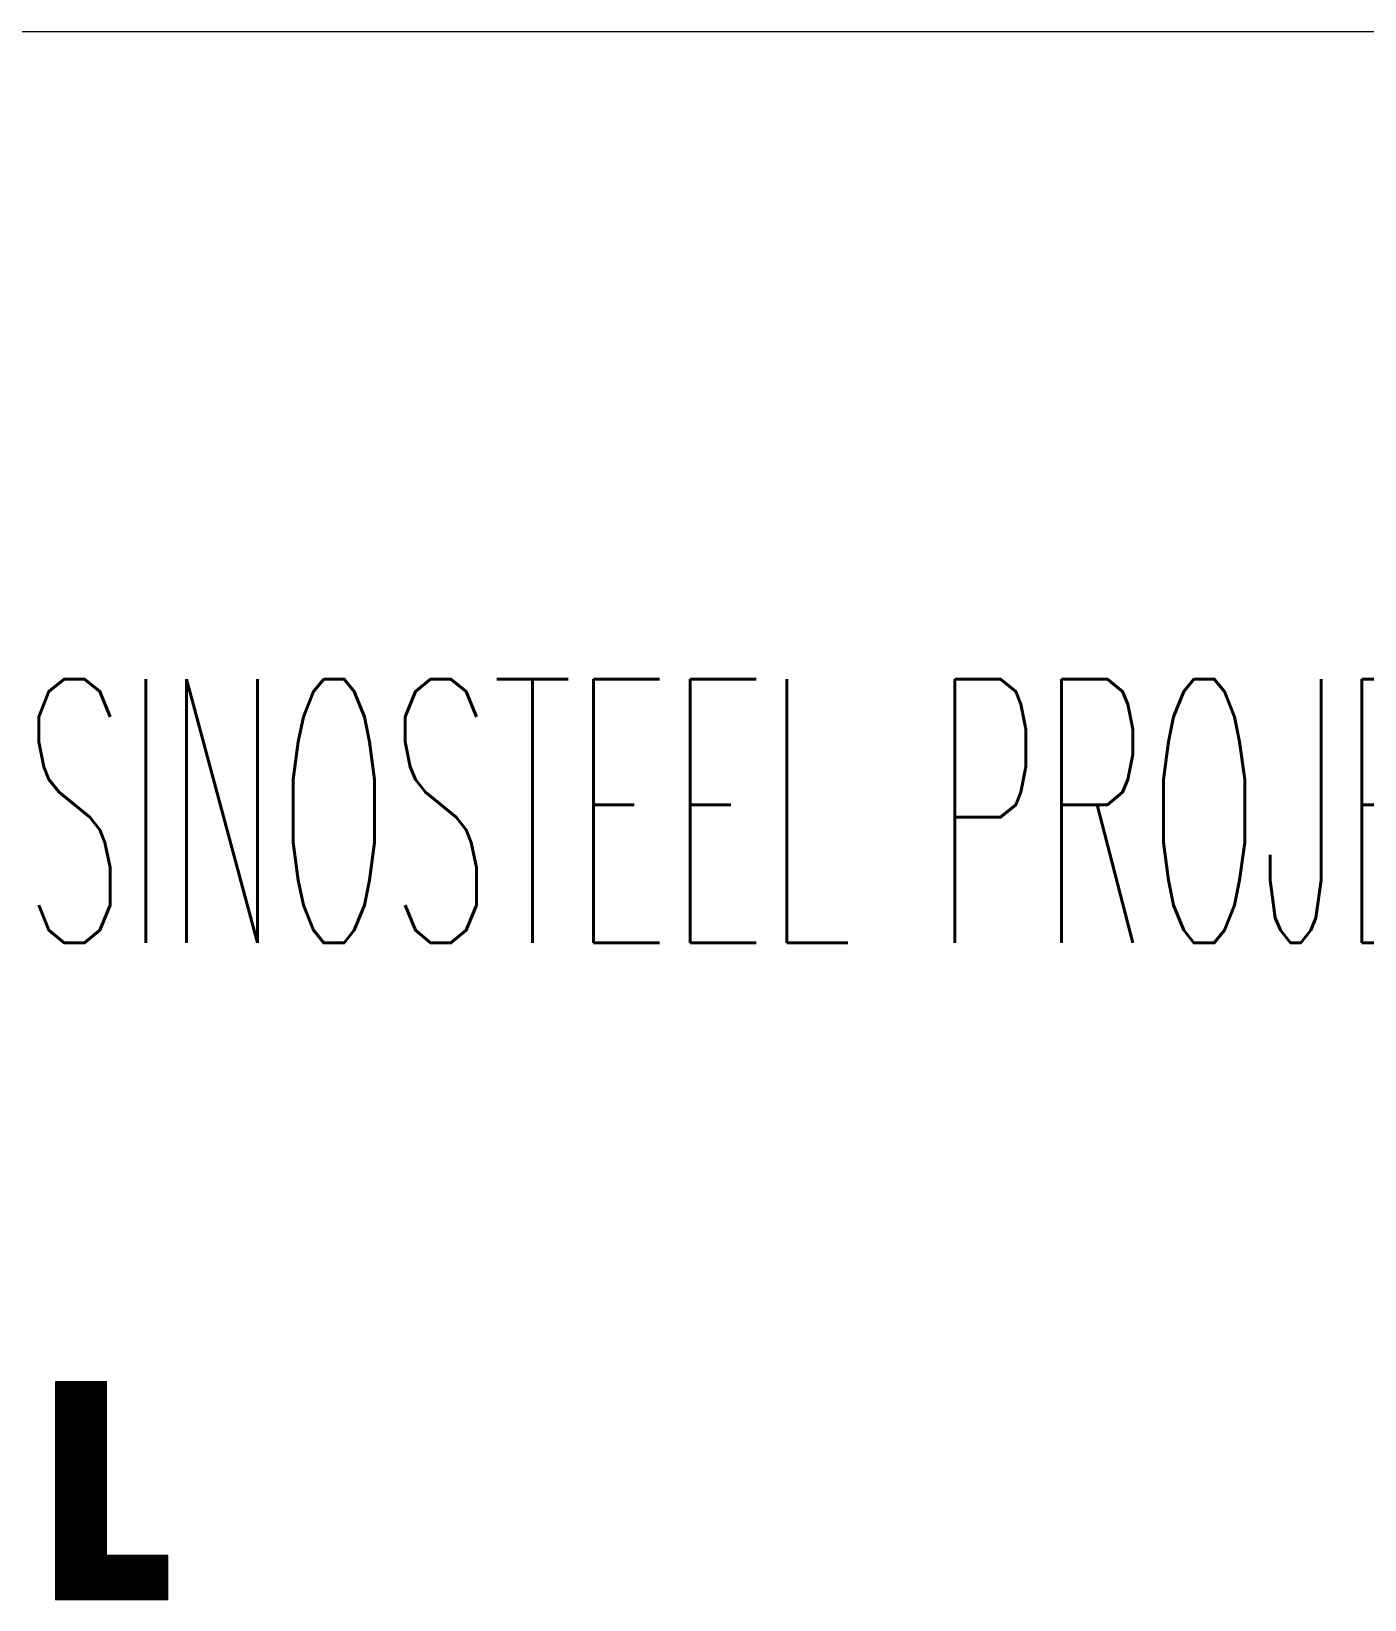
# Model space of a CAD drawing. Header units: millimetres. Extents: x 5 to 846, y 5 to 599.
# Drawn here: x 734.06 to 749.23, y 67.16 to 85 of the extents above; entities that cross this region are included whole.
import ezdxf

# ---------------------------------------------------------------- set-up
doc = ezdxf.new("R2010")
doc.units = ezdxf.units.MM
doc.linetypes.add('XKITLINE00', pattern=[0])
doc.layers.add('Outro tipo de objeto', color=7, linetype='Continuous', lineweight=0)
doc.styles.add('SIMPLEX', font='SIMPLEX_.TTF')

msp = doc.modelspace()

# ---------------------------------------------------------------- linework, layer by layer
at = {"layer": 'Outro tipo de objeto', "color": 5, "linetype": 'XKITLINE00', "lineweight": 0}
msp.add_line((30, 85), (836.004, 85), dxfattribs=at)
at = {"layer": 'Outro tipo de objeto', "color": 7, "linetype": 'XKITLINE00', "lineweight": 0}
for p, q in [((734.339, 69.642), (734.339, 67.164)), ((734.919, 69.642), (734.339, 69.642)), ((734.343, 67.164), (734.343, 69.642)), ((734.348, 67.164), (734.348, 69.642)), ((734.354, 67.164), (734.354, 69.642)), ((734.359, 67.164), (734.359, 69.642)), ((734.364, 67.164), (734.364, 69.642)), ((734.369, 67.164), (734.369, 69.642)), ((734.375, 67.164), (734.375, 69.642)), ((734.38, 67.164), (734.38, 69.642)), ((734.385, 67.164), (734.385, 69.642)), ((734.39, 67.164), (734.39, 69.642)), ((734.396, 67.164), (734.396, 69.642)), ((734.401, 67.164), (734.401, 69.642)), ((734.406, 67.164), (734.406, 69.642)), ((734.411, 67.164), (734.411, 69.642)), ((734.417, 67.164), (734.417, 69.642)), ((734.422, 67.164), (734.422, 69.642)), ((734.427, 67.164), (734.427, 69.642)), ((734.432, 67.164), (734.432, 69.642)), ((734.437, 67.164), (734.437, 69.642)), ((734.443, 67.164), (734.443, 69.642)), ((734.448, 67.164), (734.448, 69.642)), ((734.453, 67.164), (734.453, 69.642)), ((734.458, 67.164), (734.458, 69.642)), ((734.464, 67.164), (734.464, 69.642)), ((734.469, 67.164), (734.469, 69.642)), ((734.474, 67.164), (734.474, 69.642)), ((734.479, 67.164), (734.479, 69.642)), ((734.485, 67.164), (734.485, 69.642)), ((734.49, 67.164), (734.49, 69.642)), ((734.495, 67.164), (734.495, 69.642)), ((734.5, 67.164), (734.5, 69.642)), ((734.506, 67.164), (734.506, 69.642)), ((734.511, 67.164), (734.511, 69.642)), ((734.516, 67.164), (734.516, 69.642)), ((734.521, 67.164), (734.521, 69.642)), ((734.527, 67.164), (734.527, 69.642)), ((734.532, 67.164), (734.532, 69.642)), ((734.537, 67.164), (734.537, 69.642)), ((734.542, 67.164), (734.542, 69.642)), ((734.548, 67.164), (734.548, 69.642)), ((734.553, 67.164), (734.553, 69.642)), ((734.558, 67.164), (734.558, 69.642)), ((734.563, 67.164), (734.563, 69.642)), ((734.569, 67.164), (734.569, 69.642)), ((734.574, 67.164), (734.574, 69.642)), ((734.579, 67.164), (734.579, 69.642)), ((734.584, 67.164), (734.584, 69.642)), ((734.59, 67.164), (734.59, 69.642)), ((734.595, 67.164), (734.595, 69.642)), ((734.6, 67.164), (734.6, 69.642)), ((734.605, 67.164), (734.605, 69.642)), ((734.611, 67.164), (734.611, 69.642)), ((734.616, 67.164), (734.616, 69.642)), ((734.621, 67.164), (734.621, 69.642)), ((734.626, 67.164), (734.626, 69.642)), ((734.632, 67.164), (734.632, 69.642)), ((734.637, 67.164), (734.637, 69.642)), ((734.642, 67.164), (734.642, 69.642)), ((734.647, 67.164), (734.647, 69.642)), ((734.653, 67.164), (734.653, 69.642)), ((734.658, 67.164), (734.658, 69.642)), ((734.663, 67.164), (734.663, 69.642)), ((734.668, 67.164), (734.668, 69.642)), ((734.674, 67.164), (734.674, 69.642)), ((734.679, 67.164), (734.679, 69.642)), ((734.684, 67.164), (734.684, 69.642)), ((734.689, 67.164), (734.689, 69.642)), ((734.695, 67.164), (734.695, 69.642)), ((734.7, 67.164), (734.7, 69.642)), ((734.705, 67.164), (734.705, 69.642)), ((734.71, 67.164), (734.71, 69.642)), ((734.716, 67.164), (734.716, 69.642)), ((734.721, 67.164), (734.721, 69.642)), ((734.726, 67.164), (734.726, 69.642)), ((734.731, 67.164), (734.731, 69.642)), ((734.737, 67.164), (734.737, 69.642)), ((734.742, 67.164), (734.742, 69.642)), ((734.747, 67.164), (734.747, 69.642)), ((734.752, 67.164), (734.752, 69.642)), ((734.758, 67.164), (734.758, 69.642)), ((734.763, 67.164), (734.763, 69.642)), ((734.768, 67.164), (734.768, 69.642)), ((734.773, 67.164), (734.773, 69.642)), ((734.779, 67.164), (734.779, 69.642)), ((734.784, 67.164), (734.784, 69.642)), ((734.789, 67.164), (734.789, 69.642)), ((734.794, 67.164), (734.794, 69.642)), ((734.8, 67.164), (734.8, 69.642)), ((734.805, 67.164), (734.805, 69.642)), ((734.81, 67.164), (734.81, 69.642)), ((734.815, 67.164), (734.815, 69.642)), ((734.821, 67.164), (734.821, 69.642)), ((734.826, 67.164), (734.826, 69.642)), ((734.831, 67.164), (734.831, 69.642)), ((734.836, 67.164), (734.836, 69.642)), ((734.842, 67.164), (734.842, 69.642)), ((734.847, 67.164), (734.847, 69.642)), ((734.852, 67.164), (734.852, 69.642)), ((734.857, 67.164), (734.857, 69.642)), ((734.862, 67.164), (734.862, 69.642)), ((734.868, 67.164), (734.868, 69.642)), ((734.873, 67.164), (734.873, 69.642)), ((734.878, 67.164), (734.878, 69.642)), ((734.883, 67.164), (734.883, 69.642)), ((734.889, 67.164), (734.889, 69.642)), ((734.894, 67.164), (734.894, 69.642)), ((734.899, 67.164), (734.899, 69.642)), ((734.904, 67.164), (734.904, 69.642)), ((734.91, 67.164), (734.91, 69.642)), ((734.915, 67.164), (734.915, 69.642)), ((734.919, 67.665), (734.919, 69.642)), ((735.615, 67.665), (734.919, 67.665)), ((734.92, 67.164), (734.92, 67.665)), ((734.925, 67.164), (734.925, 67.665)), ((734.931, 67.164), (734.931, 67.665)), ((734.936, 67.164), (734.936, 67.665)), ((734.941, 67.164), (734.941, 67.665)), ((734.946, 67.164), (734.946, 67.665)), ((734.952, 67.164), (734.952, 67.665)), ((734.957, 67.164), (734.957, 67.665)), ((734.962, 67.164), (734.962, 67.665)), ((734.967, 67.164), (734.967, 67.665)), ((734.973, 67.164), (734.973, 67.665)), ((734.978, 67.164), (734.978, 67.665)), ((734.983, 67.164), (734.983, 67.665)), ((734.988, 67.164), (734.988, 67.665)), ((734.994, 67.164), (734.994, 67.665)), ((734.999, 67.164), (734.999, 67.665)), ((735.004, 67.164), (735.004, 67.665)), ((735.009, 67.164), (735.009, 67.665)), ((735.015, 67.164), (735.015, 67.665)), ((735.02, 67.164), (735.02, 67.665)), ((735.025, 67.164), (735.025, 67.665)), ((735.03, 67.164), (735.03, 67.665)), ((735.036, 67.164), (735.036, 67.665)), ((735.041, 67.164), (735.041, 67.665)), ((735.046, 67.164), (735.046, 67.665)), ((735.051, 67.164), (735.051, 67.665)), ((735.057, 67.164), (735.057, 67.665)), ((735.062, 67.164), (735.062, 67.665)), ((735.067, 67.164), (735.067, 67.665)), ((735.072, 67.164), (735.072, 67.665)), ((735.078, 67.164), (735.078, 67.665)), ((735.083, 67.164), (735.083, 67.665)), ((735.088, 67.164), (735.088, 67.665)), ((735.093, 67.164), (735.093, 67.665)), ((735.099, 67.164), (735.099, 67.665)), ((735.104, 67.164), (735.104, 67.665)), ((735.109, 67.164), (735.109, 67.665)), ((735.114, 67.164), (735.114, 67.665)), ((735.12, 67.164), (735.12, 67.665)), ((735.125, 67.164), (735.125, 67.665)), ((735.13, 67.164), (735.13, 67.665)), ((735.135, 67.164), (735.135, 67.665)), ((735.141, 67.164), (735.141, 67.665)), ((735.146, 67.164), (735.146, 67.665)), ((735.151, 67.164), (735.151, 67.665)), ((735.156, 67.164), (735.156, 67.665)), ((735.162, 67.164), (735.162, 67.665)), ((735.167, 67.164), (735.167, 67.665)), ((735.172, 67.164), (735.172, 67.665)), ((735.177, 67.164), (735.177, 67.665)), ((735.183, 67.164), (735.183, 67.665)), ((735.188, 67.164), (735.188, 67.665)), ((735.193, 67.164), (735.193, 67.665)), ((735.198, 67.164), (735.198, 67.665)), ((735.204, 67.164), (735.204, 67.665)), ((735.209, 67.164), (735.209, 67.665)), ((735.214, 67.164), (735.214, 67.665)), ((735.219, 67.164), (735.219, 67.665)), ((735.225, 67.164), (735.225, 67.665)), ((735.23, 67.164), (735.23, 67.665)), ((735.235, 67.164), (735.235, 67.665)), ((735.24, 67.164), (735.24, 67.665)), ((735.246, 67.164), (735.246, 67.665)), ((735.251, 67.164), (735.251, 67.665)), ((735.256, 67.164), (735.256, 67.665)), ((735.261, 67.164), (735.261, 67.665)), ((735.267, 67.164), (735.267, 67.665)), ((735.272, 67.164), (735.272, 67.665)), ((735.277, 67.164), (735.277, 67.665)), ((735.282, 67.164), (735.282, 67.665)), ((735.287, 67.164), (735.287, 67.665)), ((735.293, 67.164), (735.293, 67.665)), ((735.298, 67.164), (735.298, 67.665)), ((735.303, 67.164), (735.303, 67.665)), ((735.308, 67.164), (735.308, 67.665)), ((735.314, 67.164), (735.314, 67.665)), ((735.319, 67.164), (735.319, 67.665)), ((735.324, 67.164), (735.324, 67.665)), ((735.329, 67.164), (735.329, 67.665)), ((735.335, 67.164), (735.335, 67.665)), ((735.34, 67.164), (735.34, 67.665)), ((735.345, 67.164), (735.345, 67.665)), ((735.35, 67.164), (735.35, 67.665)), ((735.356, 67.164), (735.356, 67.665)), ((735.361, 67.164), (735.361, 67.665)), ((735.366, 67.164), (735.366, 67.665)), ((735.371, 67.164), (735.371, 67.665)), ((735.377, 67.164), (735.377, 67.665)), ((735.382, 67.164), (735.382, 67.665)), ((735.387, 67.164), (735.387, 67.665)), ((735.392, 67.164), (735.392, 67.665)), ((735.398, 67.164), (735.398, 67.665)), ((735.403, 67.164), (735.403, 67.665)), ((735.408, 67.164), (735.408, 67.665)), ((735.413, 67.164), (735.413, 67.665)), ((735.419, 67.164), (735.419, 67.665)), ((735.424, 67.164), (735.424, 67.665)), ((735.429, 67.164), (735.429, 67.665)), ((735.434, 67.164), (735.434, 67.665)), ((735.44, 67.164), (735.44, 67.665)), ((735.445, 67.164), (735.445, 67.665)), ((735.45, 67.164), (735.45, 67.665)), ((735.455, 67.164), (735.455, 67.665)), ((735.461, 67.164), (735.461, 67.665)), ((735.466, 67.164), (735.466, 67.665)), ((735.471, 67.164), (735.471, 67.665)), ((735.476, 67.164), (735.476, 67.665)), ((735.482, 67.164), (735.482, 67.665)), ((735.487, 67.164), (735.487, 67.665)), ((735.492, 67.164), (735.492, 67.665)), ((735.497, 67.164), (735.497, 67.665)), ((735.503, 67.164), (735.503, 67.665)), ((735.508, 67.164), (735.508, 67.665)), ((735.513, 67.164), (735.513, 67.665)), ((735.518, 67.164), (735.518, 67.665)), ((735.524, 67.164), (735.524, 67.665)), ((735.529, 67.164), (735.529, 67.665)), ((735.534, 67.164), (735.534, 67.665)), ((735.539, 67.164), (735.539, 67.665)), ((735.545, 67.164), (735.545, 67.665)), ((735.55, 67.164), (735.55, 67.665)), ((735.555, 67.164), (735.555, 67.665)), ((735.56, 67.164), (735.56, 67.665)), ((735.566, 67.164), (735.566, 67.665)), ((735.571, 67.164), (735.571, 67.665)), ((735.576, 67.164), (735.576, 67.665)), ((735.581, 67.164), (735.581, 67.665)), ((735.587, 67.164), (735.587, 67.665)), ((735.592, 67.164), (735.592, 67.665)), ((735.597, 67.164), (735.597, 67.665)), ((735.602, 67.164), (735.602, 67.665)), ((735.608, 67.164), (735.608, 67.665)), ((735.613, 67.164), (735.613, 67.665)), ((735.615, 67.164), (735.615, 67.665)), ((734.339, 67.164), (735.615, 67.164))]:
    msp.add_line(p, q, dxfattribs=at)

# ---------------------------------------------------------------- texts
at = {"layer": 'Outro tipo de objeto', "color": 1, "style": 'SIMPLEX', "width": 0.450058}
msp.add_text('SINOSTEEL PROJETOS E TECNOLOGIA (BRASIL) LTDA.', height=3, dxfattribs=at).set_placement((733.976, 74.634))

doc.saveas('drawing.dxf')
